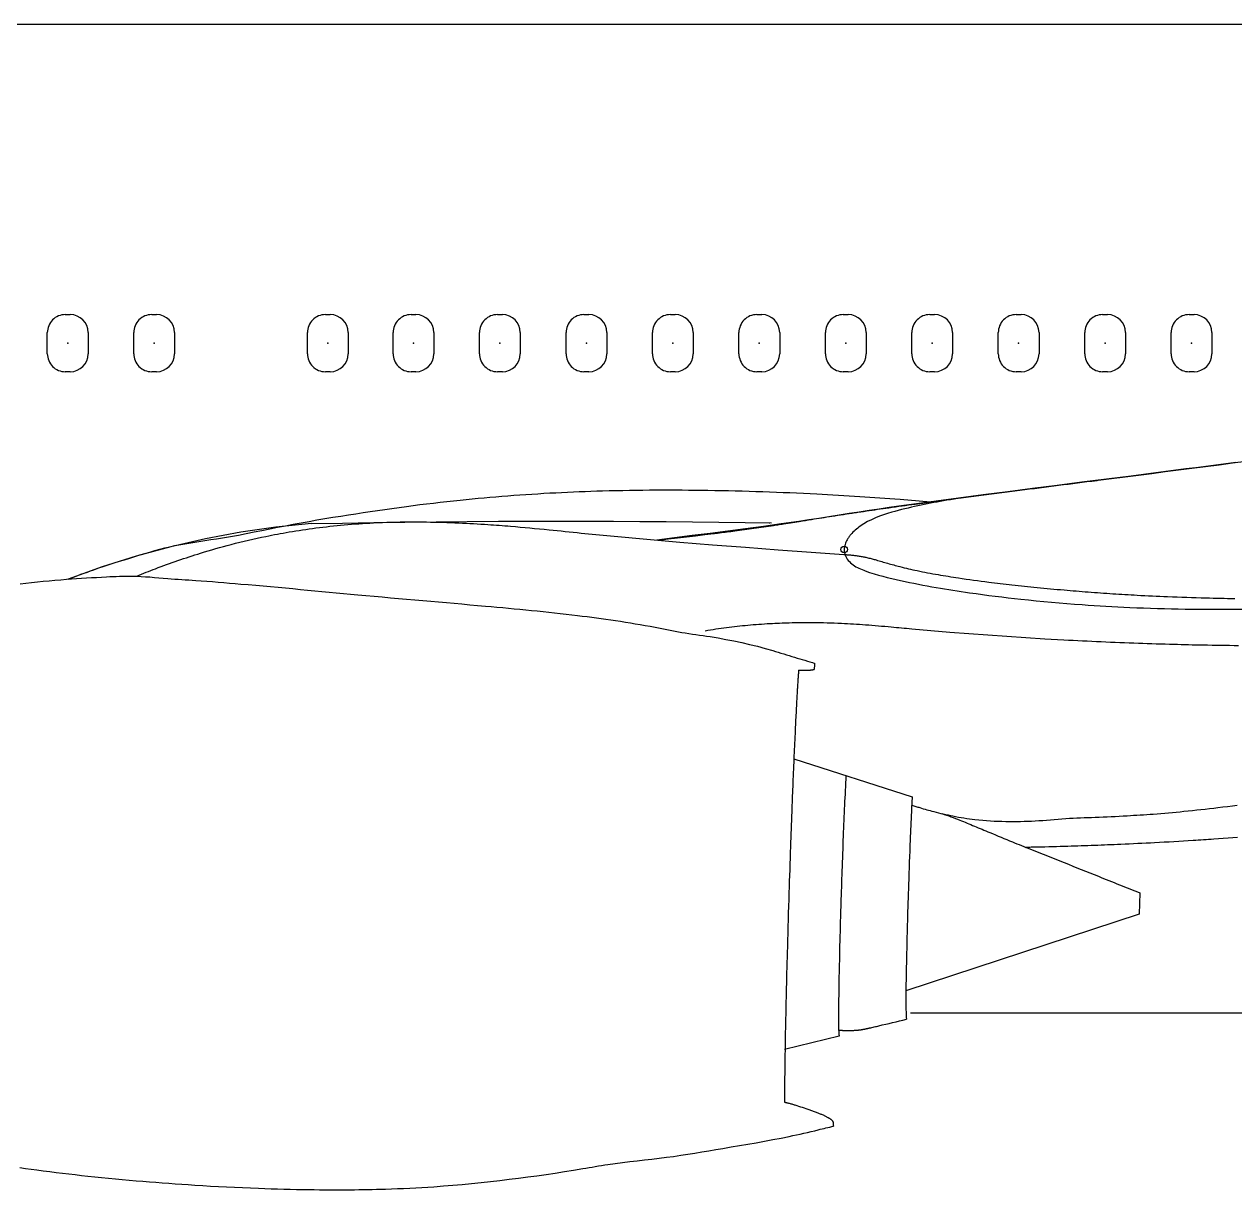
# Model space of a CAD drawing. Extents: x 73554 to 206494, y -55407 to 34157.
# Drawn here: x 95421 to 102843, y 15132 to 22277 of the extents above; entities that cross this region are included whole.
import ezdxf

# ---------------------------------------------------------------- set-up
doc = ezdxf.new("R2010")
doc.units = 0
doc.header["$MEASUREMENT"] = 0
doc.linetypes.add('SOLID', pattern=[0])
doc.layers.add('LAYER_0$C$L0', color=7, linetype='SOLID')

# ---------------------------------------------------------------- blocks, each defined once
blk = doc.blocks.new('BLOCK0')
at = {"layer": 'LAYER_0$C$L0'}
for p, q in [((-15, 175), (15, 175)), ((-125, -65), (-125, 65)), ((125, 65), (125, -65)), ((15, -175), (-15, -175))]:
    blk.add_line(p, q, dxfattribs=at)
for centre, start, end in [((-15, 65), 89.99998, 180.00002), ((15, 65), 0, 89.99998), ((-15, -65), 180.00002, 270.00006), ((15, -65), -89.99998, 0)]:
    blk.add_arc(centre, 110, start, end, dxfattribs=at)
at = {"layer": 'LAYER_0$C$L0', "color": 2}
blk.add_point((0, 0), dxfattribs=at)

msp = doc.modelspace()

# ---------------------------------------------------------------- linework, layer by layer
at = {"layer": 'LAYER_0$C$L0'}
for p, q in [((83053.5, 22277.1), (115966.4, 22277.1)), ((99988, 19220.3), (99991.8, 19220.3)), ((100139.6, 17773.9), (100864.7, 17541.2)), ((102261.1, 16951.9), (102257, 16822)), ((102257, 16822), (100826.6, 16351.7)), ((100854.2, 16217.2), (105946.3, 16217.2)), ((100082.8, 15993.4), (100416.7, 16075.6))]:
    msp.add_line(p, q, dxfattribs=at)
for points in [[(100584.6, 19293.6), (100601.9, 19296.1), (100618.9, 19298.6), (100635.7, 19301.1), (100652.5, 19303.5), (100669.3, 19305.9), (100686.2, 19308.3), (100703.4, 19310.8), (100721, 19313.3), (100741.9, 19316.2), (100762.5, 19319.1), (100782.8, 19321.9), (100802.9, 19324.7), (100822.9, 19327.5), (100842.8, 19330.2), (100862.9, 19333), (100883, 19335.8), (100887.8, 19336.4), (100892.5, 19337.1), (100897.3, 19337.7), (100902, 19338.4), (100906.8, 19339), (100911.5, 19339.7), (100916.3, 19340.3), (100921, 19340.9), (100929.5, 19342.1), (100937.9, 19343.2), (100946.4, 19344.4), (100954.8, 19345.5), (100963.2, 19346.7), (100971.7, 19347.8), (100980.3, 19349), (100989, 19350.2), (101053.3, 19358.8), (101116.8, 19367.3), (101179.8, 19375.7), (101242.4, 19383.9), (101305, 19392.2), (101367.7, 19400.3), (101430.8, 19408.5), (101494.6, 19416.8), (101524.7, 19420.6), (101554.6, 19424.5), (101584.4, 19428.3), (101614.1, 19432.1), (101643.7, 19435.9), (101673.5, 19439.7), (101703.5, 19443.5), (101733.6, 19447.4), (101762.8, 19451.1), (101791.7, 19454.8), (101820.5, 19458.4), (101849.3, 19462.1), (101877.9, 19465.7), (101906.6, 19469.4), (101935.3, 19473), (101964, 19476.7), (101966.6, 19477), (101969.1, 19477.3), (101971.6, 19477.6), (101974.2, 19478), (101976.7, 19478.3), (101979.2, 19478.6), (101981.8, 19478.9), (101984.3, 19479.2), (101985.6, 19479.4), (101986.8, 19479.6), (101988.1, 19479.7), (101989.4, 19479.9), (101990.6, 19480.1), (101991.9, 19480.2), (101993.2, 19480.4), (101994.4, 19480.5), (101995.7, 19480.7), (101996.9, 19480.9), (101998.2, 19481), (101999.5, 19481.2), (102000.7, 19481.3), (102002, 19481.5), (102003.3, 19481.7), (102004.5, 19481.8), (102087.4, 19492.3), (102169.8, 19502.8), (102251.9, 19513.3), (102333.8, 19523.8), (102415.6, 19534.3), (102497.6, 19544.8), (102579.8, 19555.4), (102662.4, 19566), (102745.9, 19576.8), (102829.4, 19587.7), (102912.9, 19598.6)], [(102849.6, 19590.4), (102788.2, 19582.4), (102726.9, 19574.4), (102665.5, 19566.5), (102604.1, 19558.6), (102542.8, 19550.7), (102481.4, 19542.8), (102420, 19534.9), (102358.6, 19527.1), (102207.3, 19507.7), (102056.1, 19488.4), (101904.8, 19469.1), (101753.5, 19449.8), (101602.2, 19430.4), (101450.9, 19410.9), (101299.7, 19391.4), (101148.4, 19371.7), (101087.6, 19363.8), (101026.9, 19355.8), (100966.1, 19347.7), (100905.3, 19339.5), (100844.6, 19331.2), (100783.9, 19322.7), (100723.2, 19314.1), (100662.5, 19305.2), (100601, 19295.9), (100539.5, 19286.5), (100478, 19276.9), (100416.5, 19267.3), (100355, 19257.7), (100293.5, 19248.1), (100231.9, 19238.7), (100170.4, 19229.5), (100061.6, 19213.8), (99952.7, 19198.7), (99843.7, 19184.2), (99734.7, 19170), (99625.7, 19156), (99516.6, 19142), (99407.6, 19127.9), (99298.6, 19113.5)], [(95690.8, 18875.8), (95710.3, 18883.2), (95729.9, 18890.6), (95749.5, 18897.9), (95769.1, 18905.1), (95788.8, 18912.2), (95808.4, 18919.2), (95828.1, 18926.2), (95847.9, 18933.1), (95879.2, 18943.8), (95910.7, 18954.4), (95942.2, 18964.7), (95973.7, 18974.9), (96005.4, 18984.9), (96037, 18994.8), (96068.7, 19004.7), (96100.4, 19014.4), (96130.9, 19023.6), (96161.3, 19032.7), (96191.8, 19041.6), (96222.4, 19050.2), (96253, 19058.5), (96283.7, 19066.4), (96314.6, 19073.8), (96345.5, 19080.7), (96381.8, 19088), (96418.1, 19094.7), (96454.6, 19100.8), (96491.2, 19106.5), (96527.8, 19112.1), (96564.4, 19117.5), (96601, 19123.1), (96637.5, 19128.9), (96685.9, 19137.1), (96734.2, 19145.8), (96782.4, 19155), (96830.5, 19164.5), (96878.6, 19174.2), (96926.6, 19183.9), (96974.7, 19193.6), (97022.8, 19203.1), (97071.1, 19212.2), (97119.3, 19221.2), (97167.6, 19229.8), (97216, 19238.2), (97264.4, 19246.4), (97312.8, 19254.4), (97361.3, 19262.2), (97409.8, 19269.9), (97454, 19276.7), (97498.3, 19283.5), (97542.6, 19290.2), (97587, 19296.7), (97631.3, 19303.2), (97675.7, 19309.4), (97720, 19315.5), (97764.5, 19321.5), (97805.7, 19326.8), (97846.9, 19332), (97888.1, 19337.1), (97929.4, 19342), (97970.6, 19346.8), (98011.9, 19351.4), (98053.2, 19355.9), (98094.6, 19360.3), (98130.9, 19363.9), (98167.2, 19367.5), (98203.6, 19371), (98240, 19374.3), (98276.3, 19377.6), (98312.7, 19380.7), (98349.1, 19383.7), (98385.5, 19386.5), (98422.3, 19389.3), (98459.2, 19392), (98496, 19394.5), (98532.9, 19397), (98569.7, 19399.3), (98606.6, 19401.5), (98643.4, 19403.5), (98680.3, 19405.5), (98716.1, 19407.3), (98751.9, 19409), (98787.7, 19410.5), (98823.6, 19412), (98859.4, 19413.4), (98895.2, 19414.6), (98931, 19415.8), (98966.9, 19416.8), (99008, 19417.9), (99049.1, 19418.9), (99090.2, 19419.8), (99131.4, 19420.5), (99172.5, 19421.1), (99213.6, 19421.5), (99254.8, 19421.9), (99295.9, 19422.1), (99335.4, 19422.3), (99374.9, 19422.3), (99414.5, 19422.2), (99454, 19422), (99493.5, 19421.8), (99533, 19421.4), (99572.5, 19420.9), (99612, 19420.4), (99654.2, 19419.7), (99696.4, 19418.9), (99738.5, 19418), (99780.7, 19417), (99822.8, 19415.9), (99865, 19414.7), (99907.1, 19413.4), (99949.3, 19412), (99990.7, 19410.6), (100032.2, 19409), (100073.6, 19407.4), (100115.1, 19405.7), (100156.6, 19403.9), (100198, 19402), (100239.4, 19400), (100280.9, 19397.9), (100313.8, 19396.2), (100346.6, 19394.4), (100379.5, 19392.6), (100412.4, 19390.7), (100445.3, 19388.8), (100478.1, 19386.8), (100511, 19384.7), (100543.8, 19382.6), (100574.7, 19380.6), (100605.5, 19378.5), (100636.3, 19376.4), (100667.2, 19374.2), (100698, 19371.9), (100728.8, 19369.6), (100759.6, 19367.3), (100790.5, 19364.9), (100813.9, 19363.1), (100837.4, 19361.2), (100860.8, 19359.3), (100884.3, 19357.3), (100907.7, 19355.4), (100931.2, 19353.4), (100954.6, 19351.3), (100978.1, 19349.3)], [(101429, 19406.8), (101404.4, 19404), (101379.7, 19401.2), (101355.1, 19398.2), (101330.4, 19395.2), (101305.8, 19392.1), (101281.2, 19388.9), (101256.6, 19385.6), (101232, 19382.2), (101210, 19379.1), (101188.1, 19375.9), (101166.1, 19372.6), (101144.2, 19369.2), (101122.2, 19365.7), (101100.3, 19362.2), (101078.4, 19358.6), (101056.5, 19354.8), (101036.9, 19351.4), (101017.3, 19347.9), (100997.7, 19344.3), (100978.2, 19340.7), (100958.6, 19336.9), (100939.1, 19333), (100919.6, 19329.1), (100900.2, 19325), (100880, 19320.7), (100859.8, 19316.2), (100839.7, 19311.5), (100819.6, 19306.7), (100799.5, 19301.7), (100779.4, 19296.5), (100759.4, 19291), (100739.4, 19285.3), (100714.1, 19277.6), (100688.9, 19269.4), (100663.9, 19260.5), (100639.4, 19250.7), (100615.2, 19240), (100591.7, 19228.1), (100568.8, 19215.1), (100546.8, 19200.7), (100538.8, 19194.9), (100530.9, 19188.9), (100523.2, 19182.8), (100515.7, 19176.3), (100508.4, 19169.7), (100501.4, 19162.8), (100494.7, 19155.7), (100488.2, 19148.3), (100485.2, 19144.6), (100482.3, 19140.8), (100479.4, 19137), (100476.6, 19133.2), (100473.9, 19129.2), (100471.3, 19125.2), (100468.8, 19121.1), (100466.4, 19116.9), (100462.7, 19109.9), (100459.2, 19102.7), (100456.2, 19095.3), (100453.6, 19087.8), (100451.4, 19080.1), (100449.8, 19072.4), (100448.7, 19064.5), (100448.3, 19056.7), (100448.3, 19052.5), (100448.5, 19048.3), (100448.9, 19044.2), (100449.5, 19040), (100450.3, 19035.9), (100451.2, 19031.8), (100452.3, 19027.8), (100453.6, 19023.8), (100457.4, 19014.8), (100461.9, 19006.2), (100467.3, 18998), (100473.3, 18990.1), (100479.9, 18982.8), (100487, 18975.8), (100494.6, 18969.3), (100502.5, 18963.3), (100511.2, 18957.3), (100520.2, 18951.8), (100529.5, 18946.8), (100538.9, 18942.1), (100548.4, 18937.8), (100558.1, 18933.8), (100567.9, 18929.9), (100577.7, 18926.3), (100604.2, 18917), (100630.9, 18908.5), (100657.8, 18900.5), (100684.9, 18893.1), (100712, 18886.1), (100739.3, 18879.5), (100766.7, 18873.2), (100794.1, 18867.1), (100821.3, 18861.2), (100848.5, 18855.5), (100875.8, 18849.9), (100903, 18844.5), (100930.3, 18839.2), (100957.7, 18834.1), (100985, 18829.1), (101012.4, 18824.2), (101037.9, 18819.8), (101063.5, 18815.5), (101089, 18811.3), (101114.6, 18807.3), (101140.2, 18803.3), (101165.8, 18799.5), (101191.5, 18795.7), (101217.1, 18792), (101256.4, 18786.5), (101295.7, 18781.2), (101335, 18776.1), (101374.4, 18771.1), (101413.7, 18766.3), (101453.1, 18761.7), (101492.5, 18757.2), (101531.9, 18752.9), (101578.8, 18748), (101625.6, 18743.2), (101672.4, 18738.7), (101719.3, 18734.3), (101766.2, 18730.2), (101813.1, 18726.3), (101860, 18722.6), (101906.9, 18719.1), (101943.4, 18716.5), (101979.9, 18714.1), (102016.4, 18711.9), (102052.9, 18709.7), (102089.5, 18707.7), (102126, 18705.8), (102162.5, 18704), (102199.1, 18702.4), (102241.5, 18700.6), (102284, 18699), (102326.4, 18697.5), (102368.8, 18696.2), (102411.3, 18695), (102453.7, 18693.9), (102496.2, 18693), (102538.6, 18692.2), (102555.1, 18691.9), (102571.6, 18691.6), (102588.1, 18691.4), (102604.6, 18691.1), (102621, 18690.9), (102637.5, 18690.8), (102654, 18690.6), (102670.5, 18690.5), (102893.4, 18691)], [(96111.5, 18894.6), (96125.8, 18900.4), (96140, 18906.2), (96154.2, 18911.8), (96168.5, 18917.5), (96182.7, 18923.1), (96197, 18928.6), (96211.3, 18934.2), (96225.7, 18939.6), (96242.8, 18946.1), (96260, 18952.5), (96277.2, 18958.8), (96294.4, 18965.1), (96311.6, 18971.3), (96328.9, 18977.5), (96346.1, 18983.5), (96363.5, 18989.5), (96380.8, 18995.5), (96398.1, 19001.3), (96415.4, 19007.1), (96432.8, 19012.8), (96450.2, 19018.5), (96467.6, 19024), (96485, 19029.5), (96502.5, 19035), (96525.8, 19042.1), (96549.1, 19049.1), (96572.4, 19055.9), (96595.8, 19062.6), (96619.2, 19069.2), (96642.7, 19075.7), (96666.2, 19082), (96689.7, 19088.2), (96716.1, 19095), (96742.6, 19101.6), (96769.1, 19108.1), (96795.7, 19114.4), (96822.3, 19120.5), (96848.9, 19126.4), (96875.6, 19132.2), (96902.3, 19137.8), (96920.1, 19141.4), (96937.9, 19144.9), (96955.7, 19148.4), (96973.6, 19151.8), (96991.4, 19155.1), (97009.3, 19158.3), (97027.1, 19161.5), (97045, 19164.6), (97065.5, 19168), (97086, 19171.3), (97106.6, 19174.5), (97127.1, 19177.6), (97147.7, 19180.7), (97168.2, 19183.6), (97188.8, 19186.4), (97209.4, 19189.1), (97231, 19191.9), (97252.6, 19194.5), (97274.2, 19197), (97295.8, 19199.4), (97317.4, 19201.7), (97339, 19203.9), (97360.7, 19206), (97382.3, 19208), (97404.8, 19210), (97427.4, 19211.8), (97450, 19213.5), (97472.5, 19215.1), (97495.1, 19216.6), (97517.7, 19218), (97540.3, 19219.3), (97562.9, 19220.5), (97589.9, 19221.8), (97617, 19222.9), (97644.1, 19223.8), (97671.2, 19224.6), (97698.2, 19225.3), (97725.3, 19225.8), (97752.4, 19226.2), (97779.5, 19226.5), (97793.1, 19226.5), (97806.7, 19226.6), (97820.3, 19226.6), (97833.9, 19226.5), (97847.5, 19226.5), (97861, 19226.4), (97874.6, 19226.3), (97888.2, 19226.1), (97913, 19225.7), (97937.8, 19225.3), (97962.5, 19224.7), (97987.3, 19224), (98012.1, 19223.2), (98036.8, 19222.4), (98061.6, 19221.4), (98086.3, 19220.4), (98108.6, 19219.3), (98130.9, 19218.2), (98153.1, 19217.1), (98175.4, 19215.9), (98197.6, 19214.6), (98219.9, 19213.2), (98242.1, 19211.8), (98264.4, 19210.3), (98281.6, 19209.1), (98298.9, 19207.9), (98316.2, 19206.7), (98333.5, 19205.4), (98350.8, 19204.1), (98368, 19202.7), (98385.3, 19201.3), (98402.6, 19199.9), (98432.2, 19197.5), (98461.8, 19194.9), (98491.4, 19192.3), (98521, 19189.6), (98550.5, 19186.9), (98580.1, 19184.1), (98609.7, 19181.2), (98639.3, 19178.3), (98663.9, 19175.8), (98688.6, 19173.3), (98713.2, 19170.8), (98737.9, 19168.3), (98762.5, 19165.8), (98787.2, 19163.3), (98811.8, 19160.8), (98836.5, 19158.3), (99037.4, 19138.6), (99238.5, 19120.3), (99439.7, 19102.9), (99641, 19086.5), (99842.3, 19070.9), (100043.7, 19055.8), (100245.1, 19041.2), (100446.6, 19026.8), (100453.1, 19026.3), (100459.7, 19025.8), (100466.2, 19025.4), (100472.7, 19024.9), (100479.3, 19024.3), (100485.8, 19023.8), (100492.3, 19023.2), (100498.9, 19022.5), (100504.7, 19021.9), (100510.5, 19021.2), (100516.3, 19020.5), (100522.2, 19019.7), (100528, 19018.9), (100533.8, 19018.1), (100539.6, 19017.2), (100545.3, 19016.2), (100551.4, 19015.2), (100557.5, 19014.1), (100563.6, 19012.9), (100569.6, 19011.7), (100575.6, 19010.5), (100581.7, 19009.2), (100587.7, 19007.8), (100593.7, 19006.4), (100600, 19004.9), (100606.4, 19003.3), (100612.7, 19001.7), (100619, 19000), (100625.3, 18998.3), (100631.5, 18996.6), (100637.8, 18994.9), (100644.1, 18993.1), (100652.8, 18990.6), (100661.6, 18988.1), (100670.3, 18985.5), (100679, 18983), (100687.8, 18980.4), (100696.5, 18977.9), (100705.2, 18975.3), (100713.9, 18972.8), (100723.4, 18970.1), (100732.8, 18967.4), (100742.2, 18964.8), (100751.7, 18962.2), (100761.1, 18959.6), (100770.6, 18957.1), (100780, 18954.6), (100789.5, 18952.1), (100802.7, 18948.8), (100815.9, 18945.6), (100829.1, 18942.4), (100842.3, 18939.3), (100855.5, 18936.3), (100868.8, 18933.3), (100882.1, 18930.4), (100895.3, 18927.6), (100911.3, 18924.3), (100927.3, 18921.1), (100943.2, 18918), (100959.2, 18914.9), (100975.3, 18911.9), (100991.3, 18909), (101007.3, 18906.1), (101023.4, 18903.3), (101039.1, 18900.6), (101054.8, 18897.9), (101070.5, 18895.3), (101086.2, 18892.7), (101101.9, 18890.2), (101117.7, 18887.6), (101133.4, 18885.2), (101149.2, 18882.8), (101172.2, 18879.3), (101195.3, 18875.9), (101218.4, 18872.6), (101241.5, 18869.3), (101264.6, 18866.2), (101287.8, 18863.1), (101310.9, 18860.1), (101334.1, 18857.1), (101351.9, 18854.9), (101369.7, 18852.7), (101387.5, 18850.5), (101405.3, 18848.4), (101423.2, 18846.4), (101441, 18844.3), (101458.8, 18842.3), (101476.7, 18840.3), (101495.9, 18838.2), (101515.1, 18836.1), (101534.3, 18834.1), (101553.4, 18832.1), (101572.6, 18830.1), (101591.8, 18828.2), (101611.1, 18826.3), (101630.3, 18824.4), (101650.9, 18822.4), (101671.6, 18820.4), (101692.3, 18818.4), (101713, 18816.5), (101733.6, 18814.6), (101754.3, 18812.8), (101775, 18811), (101795.7, 18809.2), (101814.2, 18807.6), (101832.7, 18806), (101851.2, 18804.5), (101869.8, 18802.9), (101888.3, 18801.4), (101906.8, 18800), (101925.3, 18798.5), (101943.8, 18797.1), (101962.8, 18795.7), (101981.7, 18794.3), (102000.6, 18792.9), (102019.5, 18791.5), (102038.4, 18790.2), (102057.3, 18788.9), (102076.2, 18787.6), (102095.2, 18786.4), (102113.8, 18785.2), (102132.4, 18784), (102151, 18782.8), (102169.6, 18781.7), (102188.2, 18780.6), (102206.8, 18779.5), (102225.4, 18778.5), (102244, 18777.4), (102267.4, 18776.2), (102290.7, 18775), (102314.1, 18773.8), (102337.4, 18772.7), (102360.8, 18771.6), (102384.1, 18770.6), (102407.5, 18769.6), (102430.9, 18768.6), (102460.2, 18767.5), (102489.5, 18766.3), (102518.8, 18765.3), (102548.1, 18764.3), (102577.4, 18763.3), (102606.7, 18762.4), (102636.1, 18761.6), (102665.4, 18760.8), (102687.7, 18760.2), (102709.9, 18759.6), (102732.2, 18759.1), (102754.5, 18758.6), (102776.8, 18758.1), (102799, 18757.7), (102821.3, 18757.3), (102843.6, 18756.9)], [(97181.8, 19215.6), (97373, 19219.2), (97564.2, 19222.4), (97755.4, 19225.1), (97946.6, 19227.3), (98137.8, 19229.1), (98329, 19230.3), (98520.3, 19231), (98711.5, 19231.1), (98872.9, 19230.8), (99034.3, 19230.1), (99195.7, 19229.1), (99357.2, 19227.8), (99518.6, 19226.2), (99680, 19224.4), (99841.4, 19222.5), (100002.8, 19220.4)], [(99313.6, 19115.2), (99369.5, 19121.6), (99425.3, 19128.1), (99481.2, 19134.8), (99537, 19141.5), (99592.8, 19148.3), (99648.6, 19155.2), (99653, 19155.8), (99657.4, 19156.3), (99661.8, 19156.9), (99666.2, 19157.4), (99670.6, 19158), (99675, 19158.5), (99679.4, 19159.1), (99683.8, 19159.6), (99695.4, 19161.1), (99707.1, 19162.6), (99718.7, 19164), (99730.4, 19165.5), (99742, 19167), (99753.7, 19168.5), (99765.3, 19170), (99777, 19171.5), (99791.8, 19173.5), (99806.5, 19175.4), (99821.3, 19177.4), (99836.1, 19179.4), (99850.9, 19181.4), (99865.7, 19183.4), (99880.5, 19185.4), (99895.2, 19187.5), (99910.1, 19189.7), (99925, 19191.8), (99940, 19194), (99954.9, 19196.2), (99969.8, 19198.4), (99984.7, 19200.7), (99999.5, 19202.9), (100014.4, 19205.2), (100023.3, 19206.6), (100032.2, 19207.9), (100041.1, 19209.3), (100050, 19210.7), (100058.8, 19212), (100067.7, 19213.4), (100076.6, 19214.8), (100085.5, 19216.2), (100090.2, 19216.9), (100094.9, 19217.7), (100099.7, 19218.4), (100104.4, 19219.1), (100109.1, 19219.9), (100113.8, 19220.6), (100118.6, 19221.4), (100123.3, 19222.1), (100125.7, 19222.5), (100128.2, 19222.9), (100130.6, 19223.3), (100133.1, 19223.7), (100135.5, 19224), (100138, 19224.4), (100140.4, 19224.8), (100142.9, 19225.2), (100144.1, 19225.4), (100145.4, 19225.6), (100146.6, 19225.8), (100147.9, 19226), (100149.1, 19226.2), (100150.4, 19226.4), (100151.6, 19226.6), (100152.9, 19226.8), (100153.5, 19226.9), (100154.1, 19227), (100154.8, 19227.1), (100155.4, 19227.2), (100156, 19227.3), (100156.6, 19227.4), (100157.3, 19227.5), (100157.9, 19227.6), (100158.8, 19227.7), (100159.8, 19227.9), (100160.7, 19228), (100161.7, 19228.2), (100162.6, 19228.3), (100163.6, 19228.5), (100164.5, 19228.6), (100165.5, 19228.8), (100166.5, 19228.9), (100167.4, 19229.1), (100168.4, 19229.2), (100169.3, 19229.4), (100170.3, 19229.5), (100171.3, 19229.7), (100172.2, 19229.8), (100173.2, 19230), (100182.5, 19231.5), (100191.9, 19232.9), (100201.2, 19234.4), (100210.6, 19235.9), (100219.9, 19237.4), (100229.3, 19238.8), (100238.6, 19240.3), (100248, 19241.8), (100263.6, 19244.3), (100279.2, 19246.7), (100294.8, 19249.2), (100310.4, 19251.6), (100326.1, 19254.1), (100341.7, 19256.5), (100357.3, 19259), (100372.9, 19261.4), (100390.6, 19264.2), (100408.3, 19266.9), (100426, 19269.6), (100443.7, 19272.4), (100461.3, 19275.1), (100479, 19277.8), (100496.7, 19280.4), (100514.4, 19283.1), (100523.2, 19284.4), (100531.9, 19285.8), (100540.7, 19287.1), (100549.5, 19288.4), (100558.3, 19289.7), (100567, 19291), (100575.8, 19292.3), (100584.6, 19293.6)], [(97181.8, 19215.6), (96964.6, 19193.5), (96748.3, 19162.4), (96533.2, 19122.4), (96319.7, 19073.5), (96107.9, 19016.1), (95898.4, 18950.1), (95691.3, 18875.7)], [(95395.7, 18846.1), (95431.2, 18850.5), (95466.8, 18854.7), (95502.4, 18858.6), (95538, 18862.4), (95573.7, 18865.9), (95609.4, 18869.2), (95645.1, 18872.2), (95680.8, 18875.1), (95711.4, 18877.3), (95742, 18879.3), (95772.6, 18881.3), (95803.3, 18883.1), (95833.9, 18884.8), (95864.6, 18886.5), (95895.2, 18888.1), (95925.9, 18889.7), (95945.6, 18890.7), (95965.3, 18891.6), (95985, 18892.5), (96004.7, 18893.2), (96024.3, 18893.8), (96044, 18894.2), (96063.7, 18894.4), (96083.4, 18894.2), (96110.6, 18893.5), (96137.8, 18892.3), (96165, 18890.6), (96192.2, 18888.7), (96219.3, 18886.5), (96246.5, 18884.1), (96273.7, 18881.8), (96300.8, 18879.6), (96322.3, 18877.9), (96343.7, 18876.3), (96365.2, 18874.8), (96386.6, 18873.3), (96408.1, 18871.9), (96429.5, 18870.5), (96451, 18869.1), (96472.4, 18867.6), (96507, 18865.2), (96541.6, 18862.6), (96576.2, 18860), (96610.7, 18857.2), (96645.3, 18854.4), (96679.9, 18851.5), (96714.4, 18848.6), (96749, 18845.6), (96794.7, 18841.7), (96840.3, 18837.7), (96886, 18833.6), (96931.7, 18829.5), (96977.3, 18825.4), (97023, 18821.3), (97068.6, 18817.1), (97114.3, 18812.8), (97158.3, 18808.7), (97202.3, 18804.6), (97246.3, 18800.5), (97290.3, 18796.4), (97334.4, 18792.2), (97378.4, 18788.1), (97422.4, 18784), (97466.4, 18779.9), (97516.3, 18775.3), (97566.2, 18770.7), (97616.1, 18766.2), (97666, 18761.7), (97715.9, 18757.2), (97765.8, 18752.8), (97815.7, 18748.4), (97865.6, 18744), (97913.5, 18739.8), (97961.4, 18735.7), (98009.2, 18731.5), (98057.1, 18727.3), (98105, 18723.2), (98152.9, 18719), (98200.8, 18714.7), (98248.6, 18710.5), (98284, 18707.3), (98319.3, 18704.1), (98354.6, 18700.9), (98389.9, 18697.6), (98425.3, 18694.3), (98460.6, 18690.9), (98495.9, 18687.5), (98531.2, 18684), (98566.5, 18680.5), (98601.9, 18676.8), (98637.2, 18673.1), (98672.5, 18669.3), (98707.8, 18665.4), (98743.1, 18661.4), (98778.4, 18657.2), (98813.6, 18653), (98842.7, 18649.3), (98871.7, 18645.6), (98900.8, 18641.8), (98929.8, 18637.9), (98958.8, 18633.9), (98987.8, 18629.8), (99016.8, 18625.7), (99045.8, 18621.5), (99076.3, 18616.9), (99106.8, 18612.3), (99137.3, 18607.5), (99167.7, 18602.5), (99198.1, 18597.4), (99228.5, 18592.2), (99258.9, 18586.7), (99289.2, 18580.9), (99309.6, 18576.9), (99330, 18572.9), (99350.3, 18568.8), (99370.7, 18564.7), (99391.1, 18560.6), (99411.5, 18556.7), (99431.9, 18552.9), (99452.3, 18549.2), (99474, 18545.6), (99495.7, 18542.2), (99517.4, 18538.9), (99539.2, 18535.7), (99560.9, 18532.6), (99582.7, 18529.4), (99604.4, 18526.2), (99626.2, 18522.9), (99674.8, 18515), (99723.4, 18506.4), (99771.7, 18496.9), (99820, 18486.7), (99868, 18475.6), (99915.8, 18463.7), (99963.4, 18451), (100010.8, 18437.4), (100027.4, 18432.4), (100044.1, 18427.3), (100060.7, 18422.1), (100077.3, 18416.9), (100093.9, 18411.8), (100110.5, 18406.6), (100127.1, 18401.5), (100143.7, 18396.5), (100159.4, 18391.9), (100175.2, 18387.3), (100190.9, 18382.7), (100206.6, 18378.1), (100222.3, 18373.4), (100237.9, 18368.7), (100253.5, 18363.7), (100269.1, 18358.6)], [(99596.8, 18559.1), (99613, 18562), (99629.2, 18564.8), (99645.4, 18567.4), (99661.7, 18570), (99678, 18572.5), (99694.2, 18574.9), (99710.5, 18577.2), (99726.8, 18579.4), (99743, 18581.5), (99759.3, 18583.5), (99775.5, 18585.4), (99791.8, 18587.2), (99808.1, 18588.9), (99824.3, 18590.6), (99840.6, 18592.2), (99856.9, 18593.7), (99873.9, 18595.2), (99890.9, 18596.6), (99908, 18597.9), (99925, 18599.2), (99942.1, 18600.4), (99959.1, 18601.5), (99976.2, 18602.6), (99993.2, 18603.6), (100008, 18604.4), (100022.9, 18605.1), (100037.7, 18605.8), (100052.5, 18606.5), (100067.3, 18607.1), (100082.2, 18607.6), (100097, 18608.1), (100111.8, 18608.5), (100129.7, 18609), (100147.7, 18609.4), (100165.6, 18609.7), (100183.6, 18609.9), (100201.5, 18610.1), (100219.4, 18610.1), (100237.4, 18610.1), (100255.3, 18610), (100277.2, 18609.8), (100299.2, 18609.5), (100321.1, 18609), (100343, 18608.5), (100364.9, 18607.8), (100386.8, 18607), (100408.7, 18606.1), (100430.7, 18605.1), (100449.2, 18604.2), (100467.8, 18603.2), (100486.4, 18602.1), (100505, 18601), (100523.6, 18599.8), (100542.1, 18598.5), (100560.7, 18597.2), (100579.3, 18595.9), (100599, 18594.4), (100618.6, 18592.8), (100638.3, 18591.2), (100658, 18589.6), (100677.6, 18587.9), (100697.3, 18586.2), (100716.9, 18584.5), (100736.6, 18582.8), (100752.2, 18581.3), (100767.9, 18579.9), (100783.6, 18578.5), (100799.2, 18577), (100814.9, 18575.6), (100830.6, 18574.2), (100846.2, 18572.7), (100861.9, 18571.3), (100978.4, 18561), (101094.9, 18551.2), (101211.4, 18541.9), (101328, 18533.2), (101444.6, 18525), (101561.3, 18517.3), (101678, 18510.2), (101794.7, 18503.7), (101823.4, 18502.2), (101852, 18500.7), (101880.6, 18499.2), (101909.3, 18497.8), (101937.9, 18496.4), (101966.5, 18495), (101995.1, 18493.7), (102023.8, 18492.4), (102052.3, 18491.2), (102080.8, 18489.9), (102109.2, 18488.7), (102137.7, 18487.6), (102166.2, 18486.5), (102194.7, 18485.4), (102223.2, 18484.3), (102251.7, 18483.3), (102279, 18482.3), (102306.3, 18481.4), (102333.6, 18480.5), (102360.9, 18479.6), (102388.2, 18478.8), (102415.5, 18478), (102442.8, 18477.2), (102470.1, 18476.5), (102492.5, 18475.9), (102514.8, 18475.3), (102537.2, 18474.8), (102559.6, 18474.3), (102582, 18473.8), (102604.3, 18473.3), (102626.7, 18472.8), (102649.1, 18472.4), (102676.1, 18471.9), (102703.1, 18471.4), (102730.1, 18471), (102757.1, 18470.6), (102784.1, 18470.2), (102811, 18469.9), (102838, 18469.6), (102865, 18469.3)], [(100168.8, 18317.7), (100170.8, 18317.6), (100172.9, 18317.6), (100174.9, 18317.5), (100177, 18317.5), (100179, 18317.5), (100181.1, 18317.4), (100183.2, 18317.4), (100185.2, 18317.4), (100188.4, 18317.3), (100191.6, 18317.3), (100194.8, 18317.3), (100198, 18317.3), (100201.2, 18317.3), (100204.3, 18317.3), (100207.5, 18317.3), (100210.7, 18317.3), (100213.5, 18317.4), (100216.2, 18317.4), (100218.9, 18317.5), (100221.6, 18317.5), (100224.4, 18317.6), (100227.1, 18317.7), (100229.8, 18317.8), (100232.6, 18317.9), (100234.6, 18318.1), (100236.6, 18318.2), (100238.6, 18318.3), (100240.7, 18318.4), (100242.7, 18318.6), (100244.7, 18318.8), (100246.8, 18319), (100248.8, 18319.2), (100249.9, 18319.3), (100251, 18319.5), (100252.1, 18319.6), (100253.2, 18319.8), (100254.2, 18320), (100255.3, 18320.2), (100256.4, 18320.3), (100257.4, 18320.6), (100258.1, 18320.7), (100258.7, 18320.8), (100259.3, 18321), (100260, 18321.2), (100260.6, 18321.3), (100261.3, 18321.5), (100262, 18321.8), (100262.6, 18322), (100263.2, 18322.2), (100263.8, 18322.5), (100264.3, 18322.8), (100264.8, 18323.1), (100265.3, 18323.4), (100265.6, 18323.8), (100266, 18324.2), (100266.2, 18324.6), (100266.3, 18324.9), (100266.3, 18325.2), (100266.3, 18325.5), (100266.4, 18325.8), (100266.4, 18326.1), (100266.4, 18326.4), (100266.3, 18326.7), (100266.3, 18327), (100266.3, 18327.2), (100266.3, 18327.5), (100266.3, 18327.7), (100266.3, 18328), (100266.4, 18328.2), (100266.4, 18328.4), (100266.4, 18328.7), (100266.4, 18328.9), (100266.6, 18332.6), (100266.9, 18336.3), (100267.2, 18340), (100267.6, 18343.7), (100267.9, 18347.4), (100268.3, 18351.1), (100268.7, 18354.8), (100269.1, 18358.6)], [(100168.8, 18317.7), (100168.2, 18311), (100167.7, 18304.3), (100167.2, 18297.6), (100166.8, 18290.9), (100166.3, 18284.2), (100165.8, 18277.4), (100165.3, 18270.7), (100164.9, 18264), (100164.3, 18256), (100163.8, 18248), (100163.3, 18240.1), (100162.8, 18232.1), (100162.3, 18224.1), (100161.8, 18216.1), (100161.3, 18208.1), (100160.8, 18200.1), (100160.3, 18191.2), (100159.8, 18182.3), (100159.2, 18173.4), (100158.7, 18164.5), (100158.2, 18155.6), (100157.7, 18146.6), (100157.2, 18137.7), (100156.7, 18128.8), (100155.9, 18114.3), (100155.1, 18099.7), (100154.3, 18085.2), (100153.6, 18070.6), (100152.8, 18056.1), (100152.1, 18041.5), (100151.3, 18027), (100150.6, 18012.4), (100150.1, 18002), (100149.6, 17991.6), (100149.1, 17981.1), (100148.6, 17970.7), (100148.1, 17960.3), (100147.6, 17949.9), (100147.1, 17939.4), (100146.6, 17929), (100145.7, 17909.6), (100144.8, 17890.2), (100143.9, 17870.8), (100143, 17851.5), (100142.1, 17832.1), (100141.3, 17812.7), (100140.4, 17793.3), (100139.6, 17773.9), (100138.7, 17752.8), (100137.8, 17731.7), (100136.9, 17710.6), (100136, 17689.5), (100135.1, 17668.4), (100134.2, 17647.3), (100133.4, 17626.1), (100132.5, 17605), (100131.7, 17585.5), (100131, 17566.1), (100130.2, 17546.6), (100129.4, 17527.1), (100128.7, 17507.6), (100127.9, 17488.1), (100127.2, 17468.7), (100126.5, 17449.2), (100125.5, 17422.5), (100124.5, 17395.8), (100123.5, 17369.2), (100122.5, 17342.5), (100121.6, 17315.8), (100120.6, 17289.2), (100119.7, 17262.5), (100118.7, 17235.8), (100117.5, 17200.5), (100116.3, 17165.2), (100115.1, 17129.9), (100113.9, 17094.6), (100112.8, 17059.3), (100111.6, 17023.9), (100110.5, 16988.6), (100109.4, 16953.3), (100108.1, 16911.7), (100106.8, 16870.2), (100105.5, 16828.6), (100104.3, 16787), (100103.1, 16745.4), (100101.9, 16703.8), (100100.7, 16662.3), (100099.6, 16620.7), (100098.7, 16589.1), (100097.9, 16557.6), (100097.1, 16526.1), (100096.2, 16494.5), (100095.4, 16463), (100094.7, 16431.4), (100093.9, 16399.9), (100093.1, 16368.3), (100092.7, 16348.4), (100092.2, 16328.5), (100091.7, 16308.5), (100091.3, 16288.6), (100090.8, 16268.6), (100090.4, 16248.7), (100090, 16228.7), (100089.6, 16208.8), (100089, 16180.6), (100088.4, 16152.4), (100087.8, 16124.2), (100087.3, 16096), (100086.8, 16067.8), (100086.3, 16039.6), (100085.8, 16011.3), (100085.4, 15983.1), (100085, 15963), (100084.7, 15942.8), (100084.4, 15922.6), (100084.2, 15902.4), (100083.9, 15882.3), (100083.7, 15862.1), (100083.4, 15841.9), (100083.2, 15821.7), (100083.1, 15810.6), (100083, 15799.5), (100082.9, 15788.5), (100082.8, 15777.4), (100082.8, 15766.3), (100082.7, 15755.2), (100082.6, 15744.1), (100082.6, 15733), (100082.5, 15725.1), (100082.5, 15717.2), (100082.5, 15709.4), (100082.5, 15701.5), (100082.5, 15693.6), (100082.5, 15685.7), (100082.5, 15677.9), (100082.5, 15670)], [(100459, 17671.5), (100457.8, 17648.8), (100456.6, 17626.1), (100455.4, 17603.4), (100454.2, 17580.7), (100453.1, 17558), (100452, 17535.3), (100450.9, 17512.6), (100449.8, 17489.9), (100448.7, 17466.2), (100447.7, 17442.6), (100446.7, 17419), (100445.7, 17395.3), (100444.7, 17371.7), (100443.7, 17348), (100442.8, 17324.4), (100441.9, 17300.8), (100440.8, 17274.2), (100439.8, 17247.6), (100438.8, 17221.1), (100437.8, 17194.5), (100436.9, 17168), (100435.9, 17141.4), (100435, 17114.8), (100434.1, 17088.3), (100433.2, 17063.1), (100432.4, 17038), (100431.5, 17012.9), (100430.7, 16987.7), (100429.9, 16962.6), (100429.1, 16937.5), (100428.3, 16912.3), (100427.6, 16887.2), (100426.9, 16865.8), (100426.3, 16844.5), (100425.7, 16823.2), (100425, 16801.8), (100424.4, 16780.5), (100423.9, 16759.1), (100423.3, 16737.8), (100422.7, 16716.4), (100421.9, 16687.1), (100421.2, 16657.7), (100420.4, 16628.4), (100419.7, 16599), (100419, 16569.7), (100418.4, 16540.3), (100417.7, 16511), (100417.1, 16481.6), (100416.7, 16461.5), (100416.3, 16441.4), (100415.9, 16421.3), (100415.5, 16401.2), (100415.2, 16381.1), (100414.9, 16361), (100414.6, 16340.9), (100414.3, 16320.8), (100414.1, 16302.5), (100414, 16284.2), (100413.8, 16266), (100413.7, 16247.7), (100413.6, 16229.4), (100413.4, 16211.1), (100413.3, 16192.8), (100413.2, 16174.5), (100413.2, 16167.5), (100413.1, 16160.5), (100413.1, 16153.4), (100413.1, 16146.4), (100413.2, 16139.4), (100413.3, 16132.4), (100413.5, 16125.3), (100413.7, 16118.3), (100414, 16112.7), (100414.3, 16107), (100414.7, 16101.4), (100415.1, 16095.8), (100415.6, 16090.2), (100416.1, 16084.5), (100416.6, 16078.9), (100417.2, 16073.3)], [(100864.7, 17541.2), (100864, 17529.6), (100863.4, 17518.1), (100862.8, 17506.5), (100862.2, 17494.9), (100861.6, 17483.3), (100861, 17471.7), (100860.5, 17460.1), (100859.9, 17448.5), (100858.9, 17427.1), (100857.9, 17405.7), (100856.9, 17384.2), (100856, 17362.8), (100855.1, 17341.4), (100854.2, 17320), (100853.3, 17298.5), (100852.4, 17277.1), (100851, 17243), (100849.7, 17208.8), (100848.4, 17174.7), (100847.2, 17140.5), (100845.9, 17106.4), (100844.7, 17072.3), (100843.6, 17038.1), (100842.4, 17004), (100841.5, 16976.2), (100840.6, 16948.4), (100839.7, 16920.7), (100838.9, 16892.9), (100838.1, 16865.2), (100837.2, 16837.4), (100836.4, 16809.6), (100835.6, 16781.9), (100834.9, 16757.2), (100834.3, 16732.4), (100833.6, 16707.7), (100833, 16683), (100832.3, 16658.2), (100831.7, 16633.5), (100831.2, 16608.8), (100830.6, 16584), (100830.2, 16562.8), (100829.8, 16541.7), (100829.4, 16520.5), (100829, 16499.3), (100828.6, 16478.1), (100828.2, 16456.9), (100827.8, 16435.8), (100827.4, 16414.6), (100827, 16396.6), (100826.7, 16378.6), (100826.4, 16360.6), (100826.1, 16342.6), (100825.9, 16324.7), (100825.9, 16306.7), (100825.9, 16288.7), (100826.1, 16270.7), (100826.3, 16259), (100826.6, 16247.3), (100827, 16235.6), (100827.4, 16224), (100827.9, 16212.3), (100828.4, 16200.6), (100829, 16188.9), (100829.6, 16177.2)], [(100862, 17490.9), (100868.2, 17488.8), (100874.5, 17486.8), (100880.8, 17484.7), (100887, 17482.7), (100893.3, 17480.7), (100899.6, 17478.7), (100905.9, 17476.8), (100912.2, 17474.8), (100922.7, 17471.6), (100933.3, 17468.4), (100943.9, 17465.3), (100954.5, 17462.3), (100965.1, 17459.3), (100975.8, 17456.4), (100986.4, 17453.5), (100997.1, 17450.7), (101011.7, 17446.9), (101026.3, 17443.3), (101041, 17439.7), (101055.7, 17436.3), (101070.4, 17433), (101085.2, 17429.8), (101099.9, 17426.7), (101114.7, 17423.7), (101131.5, 17420.4), (101148.4, 17417.3), (101165.3, 17414.3), (101182.2, 17411.5), (101199.1, 17408.8), (101216.1, 17406.3), (101233, 17404.1), (101250, 17402), (101273.6, 17399.5), (101297.1, 17397.3), (101320.7, 17395.5), (101344.4, 17394.1), (101368, 17392.9), (101391.7, 17391.9), (101415.4, 17391.2), (101439.1, 17390.7), (101461.5, 17390.4), (101483.9, 17390.2), (101506.3, 17390.3), (101528.6, 17390.5), (101551, 17390.9), (101573.4, 17391.6), (101595.7, 17392.5), (101618.1, 17393.7), (101641.6, 17395.2), (101665.2, 17397), (101688.7, 17398.9), (101712.2, 17400.9), (101735.8, 17402.9), (101759.3, 17404.9), (101782.8, 17406.8), (101806.4, 17408.5), (101828.8, 17409.8), (101851.2, 17411), (101873.6, 17412), (101896.1, 17412.8), (101918.5, 17413.6), (101941, 17414.4), (101963.4, 17415.1), (101985.9, 17415.9), (102010.4, 17416.9), (102035, 17417.9), (102059.6, 17419), (102084.1, 17420.1), (102108.7, 17421.4), (102133.3, 17422.6), (102157.8, 17424), (102182.4, 17425.3), (102202.5, 17426.5), (102222.6, 17427.7), (102242.8, 17428.9), (102262.9, 17430.1), (102283, 17431.4), (102303.1, 17432.8), (102323.2, 17434.2), (102343.3, 17435.6), (102366.8, 17437.5), (102390.3, 17439.4), (102413.8, 17441.3), (102437.3, 17443.4), (102460.7, 17445.5), (102484.2, 17447.8), (102507.6, 17450), (102531.1, 17452.4), (102557.2, 17455), (102583.3, 17457.8), (102609.4, 17460.5), (102635.4, 17463.4), (102661.5, 17466.3), (102687.6, 17469.3), (102713.6, 17472.3), (102739.7, 17475.4), (102769.2, 17478.9), (102798.7, 17482.5), (102828.1, 17486.2), (102857.6, 17489.9)], [(101047.6, 17438.2), (101061.3, 17433.5), (101075, 17428.7), (101088.7, 17423.9), (101102.3, 17419), (101115.9, 17414), (101129.5, 17408.9), (101143.1, 17403.8), (101156.6, 17398.5), (101167.8, 17394), (101179, 17389.5), (101190.2, 17384.9), (101201.4, 17380.3), (101212.6, 17375.7), (101223.8, 17371), (101234.9, 17366.3), (101246.1, 17361.7), (101257.9, 17356.7), (101269.6, 17351.8), (101281.4, 17346.9), (101293.2, 17342), (101305, 17337.2), (101316.7, 17332.3), (101328.5, 17327.4), (101340.3, 17322.5), (101357.7, 17315.3), (101375, 17308.1), (101392.4, 17300.9), (101409.8, 17293.7), (101427.1, 17286.5), (101444.5, 17279.4), (101461.9, 17272.2), (101479.3, 17265.1), (101493.2, 17259.4), (101507.1, 17253.7), (101521, 17248.1), (101534.9, 17242.5), (101548.8, 17236.8), (101562.7, 17231.2), (101576.6, 17225.6), (101590.6, 17220), (101616.3, 17209.7), (101642, 17199.4), (101667.7, 17189.2), (101693.5, 17178.9), (101719.2, 17168.6), (101744.9, 17158.4), (101770.7, 17148.1), (101796.4, 17137.9), (101822.7, 17127.4), (101849, 17116.9), (101875.2, 17106.4), (101901.5, 17095.8), (101927.7, 17085.3), (101954, 17074.8), (101980.2, 17064.3), (102006.5, 17053.8), (102022.6, 17047.3), (102038.8, 17040.8), (102054.9, 17034.4), (102071.1, 17027.9), (102087.2, 17021.5), (102103.4, 17015), (102119.5, 17008.6), (102135.7, 17002.1), (102151.4, 16995.8), (102167, 16989.6), (102182.7, 16983.3), (102198.4, 16977), (102214, 16970.8), (102229.7, 16964.5), (102245.4, 16958.2), (102261.1, 16951.9)], [(101558.8, 17232.9), (101567.9, 17233), (101577, 17233.2), (101586.1, 17233.4), (101595.2, 17233.6), (101604.2, 17233.8), (101613.3, 17234), (101622.4, 17234.2), (101631.5, 17234.4), (101654.9, 17234.9), (101678.4, 17235.5), (101701.8, 17236.1), (101725.3, 17236.7), (101748.7, 17237.3), (101772.1, 17237.9), (101795.6, 17238.6), (101819, 17239.3), (101839.4, 17239.9), (101859.8, 17240.6), (101880.2, 17241.2), (101900.6, 17241.9), (101920.9, 17242.6), (101941.3, 17243.3), (101961.7, 17244.1), (101982.1, 17244.8), (102002.4, 17245.6), (102022.7, 17246.4), (102043, 17247.2), (102063.3, 17248), (102083.5, 17248.8), (102103.8, 17249.6), (102124.1, 17250.5), (102144.4, 17251.4), (102170.3, 17252.6), (102196.1, 17253.7), (102222, 17255), (102247.8, 17256.2), (102273.7, 17257.5), (102299.5, 17258.8), (102325.4, 17260.1), (102351.3, 17261.4), (102380.8, 17263), (102410.2, 17264.6), (102439.7, 17266.2), (102469.2, 17267.9), (102498.7, 17269.6), (102528.2, 17271.4), (102557.7, 17273.2), (102587.2, 17275), (102603, 17276), (102618.8, 17277), (102634.7, 17278), (102650.5, 17279), (102666.3, 17280), (102682.1, 17281.1), (102698, 17282.1), (102713.8, 17283.2), (102743, 17285.2), (102772.3, 17287.2), (102801.5, 17289.3), (102830.7, 17291.4), (102860, 17293.5)], [(100413.9, 16110.4), (100415, 16110.4), (100416.1, 16110.4), (100417.2, 16110.3), (100418.3, 16110.3), (100419.4, 16110.3), (100420.5, 16110.2), (100421.6, 16110.2), (100422.7, 16110.2), (100425, 16110.1), (100427.2, 16110), (100429.5, 16110), (100431.8, 16109.9), (100434.1, 16109.8), (100436.3, 16109.8), (100438.6, 16109.7), (100440.9, 16109.6), (100443.6, 16109.6), (100446.3, 16109.5), (100449, 16109.5), (100451.7, 16109.4), (100454.4, 16109.3), (100457.2, 16109.3), (100459.9, 16109.3), (100462.6, 16109.2), (100465.6, 16109.2), (100468.6, 16109.1), (100471.6, 16109.1), (100474.6, 16109.1), (100477.6, 16109.1), (100480.6, 16109.1), (100483.6, 16109.1), (100486.5, 16109.1), (100488.9, 16109.2), (100491.2, 16109.2), (100493.6, 16109.2), (100495.9, 16109.3), (100498.3, 16109.3), (100500.6, 16109.4), (100503, 16109.5), (100505.3, 16109.6), (100508, 16109.7), (100510.7, 16109.8), (100513.3, 16109.9), (100516, 16110.1), (100518.6, 16110.3), (100521.3, 16110.4), (100524, 16110.6), (100526.6, 16110.8), (100528.9, 16111), (100531.2, 16111.3), (100533.6, 16111.5), (100535.9, 16111.7), (100538.2, 16112), (100540.5, 16112.2), (100542.8, 16112.5), (100545.1, 16112.8), (100547.2, 16113.1), (100549.4, 16113.4), (100551.5, 16113.7), (100553.6, 16114), (100555.7, 16114.3), (100557.8, 16114.7), (100560, 16115), (100562.1, 16115.4), (100565, 16115.9), (100568, 16116.5), (100570.9, 16117), (100573.8, 16117.6), (100576.7, 16118.2), (100579.6, 16118.8), (100582.6, 16119.4), (100585.5, 16120), (100587.8, 16120.6), (100590.1, 16121.1), (100592.5, 16121.6), (100594.8, 16122.2), (100597.1, 16122.7), (100599.4, 16123.2), (100601.8, 16123.8), (100604.1, 16124.3), (100611.1, 16126), (100618.2, 16127.6), (100625.2, 16129.3), (100632.3, 16130.9), (100639.3, 16132.6), (100646.4, 16134.2), (100653.4, 16135.9), (100660.4, 16137.5), (100681.6, 16142.5), (100702.7, 16147.5), (100723.9, 16152.4), (100745, 16157.4), (100766.2, 16162.3), (100787.3, 16167.3), (100808.4, 16172.3), (100829.6, 16177.2)], [(100082.5, 15670), (100085.4, 15669), (100088.3, 15668.2), (100091.3, 15667.4), (100094.3, 15666.7), (100097.3, 15666.1), (100100.3, 15665.4), (100103.3, 15664.8), (100106.3, 15664.1), (100111.4, 15662.9), (100116.4, 15661.6), (100121.5, 15660.2), (100126.5, 15658.8), (100131.5, 15657.2), (100136.4, 15655.6), (100141.4, 15654.1), (100146.4, 15652.4), (100157.7, 15648.8), (100169, 15645.2), (100180.2, 15641.6), (100191.5, 15638), (100202.8, 15634.4), (100214, 15630.7), (100225.3, 15626.9), (100236.5, 15623), (100242.1, 15621.1), (100247.7, 15619.1), (100253.3, 15617), (100258.8, 15615), (100264.4, 15612.9), (100270, 15610.8), (100275.5, 15608.6), (100281.1, 15606.5), (100285.8, 15604.6), (100290.5, 15602.7), (100295.3, 15600.8), (100300, 15598.9), (100304.7, 15596.9), (100309.3, 15594.9), (100314, 15592.9), (100318.7, 15590.8), (100322.4, 15589.1), (100326.1, 15587.4), (100329.7, 15585.6), (100333.4, 15583.8), (100337, 15582), (100340.6, 15580.2), (100344.2, 15578.2), (100347.8, 15576.3), (100350.2, 15574.9), (100352.5, 15573.5), (100354.9, 15572.1), (100357.2, 15570.6), (100359.5, 15569.1), (100361.8, 15567.6), (100364, 15565.9), (100366.2, 15564.3), (100367.9, 15563), (100369.5, 15561.6), (100371.1, 15560.2), (100372.6, 15558.8), (100374, 15557.2), (100375.3, 15555.6), (100376.5, 15554), (100377.6, 15552.2), (100377.8, 15551.9), (100378, 15551.5), (100378.2, 15551.2), (100378.3, 15550.8), (100378.5, 15550.5), (100378.6, 15550.1), (100378.8, 15549.8), (100378.9, 15549.4), (100379.1, 15549), (100379.2, 15548.6), (100379.3, 15548.1), (100379.4, 15547.7), (100379.5, 15547.2), (100379.6, 15546.8), (100379.7, 15546.3), (100379.7, 15545.9), (100379.7, 15545.4), (100379.7, 15544.9), (100379.7, 15544.4), (100379.7, 15543.9), (100379.6, 15543.4), (100379.6, 15542.9), (100379.6, 15542.4), (100379.6, 15541.9), (100379.6, 15541.2), (100379.6, 15540.4), (100379.6, 15539.6), (100379.7, 15538.9), (100379.8, 15538.1), (100379.9, 15537.3), (100380, 15536.5), (100380.1, 15535.8), (100380.2, 15534.8), (100380.3, 15533.8), (100380.4, 15532.8), (100380.5, 15531.8), (100380.6, 15530.9), (100380.7, 15529.9), (100380.8, 15528.9), (100381, 15527.9), (100381, 15527.6), (100381.1, 15527.4), (100381.1, 15527.1), (100381.2, 15526.8), (100381.2, 15526.5), (100381.3, 15526.2), (100381.3, 15525.9), (100381.4, 15525.7), (100381.4, 15525.3), (100381.5, 15525), (100381.5, 15524.7), (100381.6, 15524.4), (100381.7, 15524.1), (100381.8, 15523.8), (100381.9, 15523.5), (100382, 15523.2), (100382.1, 15523), (100382.2, 15522.8), (100382.4, 15522.6), (100382.5, 15522.4), (100382.7, 15522.2), (100382.9, 15522), (100383, 15521.8), (100383.2, 15521.6)], [(95393.9, 15268.5), (95429, 15263.5), (95464.1, 15258.6), (95499.3, 15253.9), (95538.3, 15248.7), (95577.4, 15243.8), (95616.4, 15238.9), (95655.5, 15234.2), (95694.6, 15229.6), (95733.7, 15225.2), (95772.8, 15220.9), (95811.9, 15216.7), (95854, 15212.2), (95896.1, 15207.9), (95938.2, 15203.8), (95980.4, 15199.7), (96022.5, 15195.7), (96064.7, 15191.9), (96106.8, 15188.2), (96149, 15184.6), (96188.7, 15181.3), (96228.3, 15178.2), (96268, 15175.1), (96307.7, 15172.1), (96347.3, 15169.3), (96387, 15166.5), (96426.7, 15163.9), (96466.4, 15161.3), (96515.3, 15158.3), (96564.3, 15155.4), (96613.2, 15152.7), (96662.1, 15150.2), (96711.1, 15147.8), (96760, 15145.6), (96809, 15143.5), (96857.9, 15141.6), (96896.7, 15140.2), (96935.4, 15139), (96974.2, 15137.8), (97012.9, 15136.7), (97051.7, 15135.7), (97090.5, 15134.9), (97129.2, 15134.2), (97168, 15133.5), (97199.4, 15133.1), (97230.9, 15132.8), (97262.3, 15132.6), (97293.7, 15132.4), (97325.2, 15132.4), (97356.6, 15132.4), (97388, 15132.5), (97419.5, 15132.7), (97446.5, 15133), (97473.6, 15133.3), (97500.6, 15133.7), (97527.7, 15134.2), (97554.7, 15134.7), (97581.8, 15135.4), (97608.8, 15136.1), (97635.9, 15136.9), (97673, 15138.1), (97710.2, 15139.5), (97747.3, 15141), (97784.4, 15142.7), (97821.5, 15144.6), (97858.6, 15146.7), (97895.7, 15149), (97932.8, 15151.4), (97990.7, 15155.7), (98048.5, 15160.3), (98106.3, 15165.5), (98164.1, 15171), (98221.8, 15176.9), (98279.5, 15183.1), (98337.1, 15189.7), (98394.7, 15196.7), (98451.2, 15203.7), (98507.7, 15211.1), (98564.1, 15218.8), (98620.5, 15226.7), (98676.8, 15235), (98733.1, 15243.7), (98789.3, 15252.7), (98845.5, 15262.1), (98864.7, 15265.4), (98883.9, 15268.7), (98903.1, 15272), (98922.2, 15275.3), (98941.4, 15278.5), (98960.6, 15281.7), (98979.9, 15284.7), (98999.1, 15287.7), (99044, 15294.1), (99088.9, 15300), (99134, 15305.4), (99179, 15310.5), (99224.1, 15315.6), (99269.2, 15320.6), (99314.2, 15325.9), (99359.2, 15331.5), (99402.5, 15337.4), (99445.7, 15343.7), (99488.8, 15350.3), (99531.9, 15357.2), (99575, 15364.3), (99618.1, 15371.5), (99661.1, 15378.8), (99704.2, 15386.2), (99755.2, 15394.8), (99806.3, 15403.5), (99857.3, 15412.2), (99908.3, 15421.1), (99959.2, 15430.2), (100010.1, 15439.6), (100060.9, 15449.3), (100111.6, 15459.5), (100133.9, 15464.2), (100156.3, 15469), (100178.6, 15473.9), (100200.8, 15478.9), (100223.1, 15484), (100245.3, 15489.2), (100267.5, 15494.6), (100289.6, 15500.1), (100301.3, 15503.1), (100312.9, 15506), (100324.6, 15509), (100336.2, 15511.8), (100347.9, 15514.5), (100359.7, 15517.1), (100371.4, 15519.5), (100383.2, 15521.6)]]:
    msp.add_lwpolyline(points, dxfattribs=at)
msp.add_circle((100448.3, 19056.7), 20, dxfattribs=at)

# ---------------------------------------------------------------- block references
for p, xscale, yscale, zscale in [((95688, 20322), 0.9999975164730274, 0.9999975164730274, 0.9999975164730274), ((96217.7, 20322), 0.9999975164730274, 0.9999975164730274, 0.9999975164730274), ((97282.5, 20322), 0.9999975164730274, 0.9999975164730274, 0.9999975164730274), ((97807.8, 20322), 0.9999975164730274, 0.9999975164730274, 0.9999975164730274), ((98337.6, 20322), 0.9999983443153514, 0.9999983443153514, 0.9999983443153514), ((98867.7, 20322), 0.9999983443153514, 0.9999983443153514, 0.9999983443153514), ((99397.6, 20322), 0.9999983443153514, 0.9999983443153514, 0.9999983443153514), ((99927.7, 20322), 0.9999983443153514, 0.9999983443153514, 0.9999983443153514), ((100457.7, 20322), 0.9999983443153514, 0.9999983443153514, 0.9999983443153514), ((100987.7, 20322), 0.9999983443153514, 0.9999983443153514, 0.9999983443153514), ((101517.6, 20322), 0.9999983443153514, 0.9999983443153514, 0.9999983443153514), ((102047.6, 20322), 0.9999983443153514, 0.9999983443153514, 0.9999983443153514), ((102577.7, 20322), 0.9999975164730274, 0.9999975164730274, 0.9999975164730274)]:
    msp.add_blockref('BLOCK0', p, dxfattribs=dict(at, xscale=xscale, yscale=yscale, zscale=zscale))

doc.saveas('drawing.dxf')
